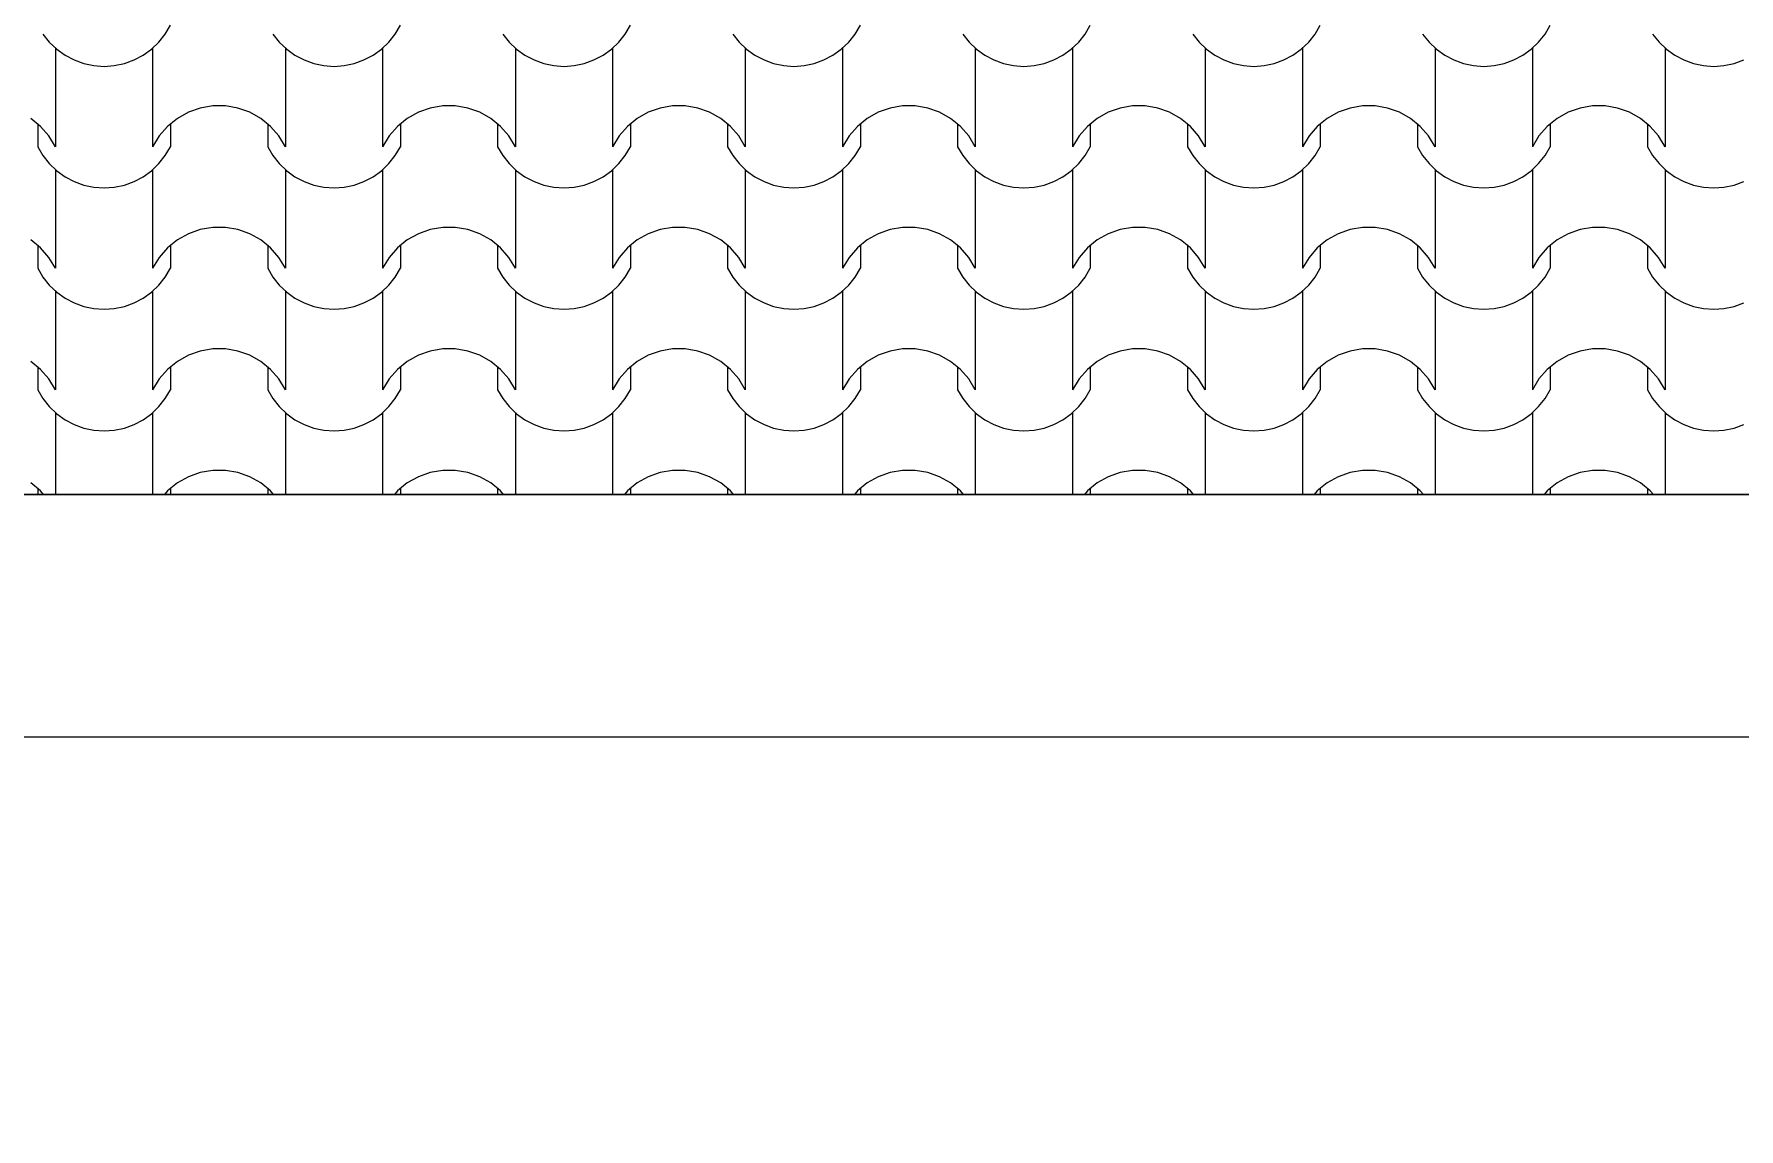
# Model space of a CAD drawing. Header units: millimetres. Extents: x 318905 to 439572, y -5133 to 105868.
# Drawn here: x 393207 to 395316, y 5038 to 6393 of the extents above; entities that cross this region are included whole.
import ezdxf

# ---------------------------------------------------------------- set-up
doc = ezdxf.new("R2010")
doc.units = ezdxf.units.MM
doc.header["$MEASUREMENT"] = 0
for name, color, linetype, lineweight in [('0_Stylo_No__98', 154, 'Continuous', 0), ('2D -  Dessin général_Stylo_No__1', 7, 'Continuous', 5), ('OMBRES_Stylo_No__1', 7, 'Continuous', 5)]:
    doc.layers.add(name, color=color, linetype=linetype, lineweight=lineweight)
doc.layers.add('OMBRES_Stylo_No__82', color=7, linetype='Continuous', lineweight=13, true_color=0xaaaaaa)
doc.styles.add('STYLE_GENERE_3', font='')
doc.styles.get('STYLE_GENERE_3').set_extended_font_data('Arial')
doc.dimstyles.new('STYLE_GENERE__1', dxfattribs={"dimtxt": 200, "dimasz": 142.5, "dimexe": 0.18, "dimexo": 500, "dimgap": 0.09, "dimtad": 0, "dimtih": 1, "dimtoh": 1, "dimlfac": 0.001, "dimzin": 0, "dimdsep": 46, "dimtxsty": 'STYLE_GENERE_3', "dimblk": 'ARROWHEAD_6', "dimblk1": 'ARROWHEAD_6', "dimblk2": 'ARROWHEAD_6', "dimcen": 0.09, "dimclrd": 154, "dimclre": 154, "dimclrt": 154, "dimazin": 0, "dimtfac": 1, "dimtdec": 4, "dimtmove": 0, "dimatfit": 3, "dimfxl": 0, "dimtolj": 1, "dimtzin": 0, "dimarcsym": 0})

# ---------------------------------------------------------------- blocks, each defined once
blk = doc.blocks.new('*X111')
at = {"layer": 'OMBRES_Stylo_No__82', "linetype": 'Continuous'}
for p, q in [((393217.9, 6392.5), (393225.8, 6382.6)), ((393361.4, 6382.6), (393369.3, 6392.5)), ((393369.3, 6392.5), (393375.7, 6403.5)), ((393502.4, 6392.5), (393510.3, 6382.6)), ((393645.9, 6382.6), (393653.8, 6392.5)), ((393653.8, 6392.5), (393660.2, 6403.5)), ((393786.9, 6392.5), (393794.8, 6382.6)), ((393930.4, 6382.6), (393938.2, 6392.5)), ((393938.2, 6392.5), (393944.7, 6403.5)), ((394071.4, 6392.5), (394079.2, 6382.6)), ((394214.8, 6382.6), (394222.7, 6392.5)), ((394222.7, 6392.5), (394229.2, 6403.5)), ((394355.8, 6392.5), (394363.7, 6382.6)), ((394499.3, 6382.6), (394507.2, 6392.5)), ((394507.2, 6392.5), (394513.6, 6403.5)), ((394640.3, 6392.5), (394648.2, 6382.6)), ((394783.8, 6382.6), (394791.7, 6392.5)), ((394791.7, 6392.5), (394798.1, 6403.5)), ((394924.8, 6392.5), (394932.7, 6382.6)), ((395068.3, 6382.6), (395076.2, 6392.5)), ((395076.2, 6392.5), (395082.6, 6403.5)), ((395209.3, 6392.5), (395217.2, 6382.6)), ((393225.8, 6382.6), (393235, 6373.8)), ((393233.5, 6375.1), (393233.5, 6314.1)), ((393235, 6373.8), (393245.3, 6366.4)), ((393341.9, 6366.4), (393352.2, 6373.8)), ((393352.2, 6373.8), (393361.4, 6382.6)), ((393353.7, 6375.1), (393353.7, 6314.1)), ((393510.3, 6382.6), (393519.5, 6373.8)), ((393518, 6375.1), (393518, 6314.1)), ((393519.5, 6373.8), (393529.8, 6366.4)), ((393626.4, 6366.4), (393636.7, 6373.8)), ((393636.7, 6373.8), (393645.9, 6382.6)), ((393638.2, 6375.1), (393638.2, 6314.1)), ((393794.8, 6382.6), (393804, 6373.8)), ((393802.4, 6375.1), (393802.4, 6314.1)), ((393804, 6373.8), (393814.3, 6366.4)), ((393910.9, 6366.4), (393921.2, 6373.8)), ((393921.2, 6373.8), (393930.4, 6382.6)), ((393922.7, 6375.1), (393922.7, 6314.1)), ((394079.2, 6382.6), (394088.4, 6373.8)), ((394086.9, 6375.1), (394086.9, 6314.1)), ((394088.4, 6373.8), (394098.7, 6366.4)), ((394195.3, 6366.4), (394205.6, 6373.8)), ((394205.6, 6373.8), (394214.8, 6382.6)), ((394207.2, 6375.1), (394207.2, 6314.1)), ((394363.7, 6382.6), (394372.9, 6373.8)), ((394371.4, 6375.1), (394371.4, 6314.1)), ((394372.9, 6373.8), (394383.2, 6366.4)), ((394479.8, 6366.4), (394490.1, 6373.8)), ((394490.1, 6373.8), (394499.3, 6382.6)), ((394491.6, 6375.1), (394491.6, 6314.1)), ((394648.2, 6382.6), (394657.4, 6373.8)), ((394655.9, 6375.1), (394655.9, 6314.1)), ((394657.4, 6373.8), (394667.7, 6366.4)), ((394764.3, 6366.4), (394774.6, 6373.8)), ((394774.6, 6373.8), (394783.8, 6382.6)), ((394776.1, 6375.1), (394776.1, 6314.1)), ((394932.7, 6382.6), (394941.9, 6373.8)), ((394940.4, 6375.1), (394940.4, 6314.1)), ((394941.9, 6373.8), (394952.2, 6366.4)), ((395048.8, 6366.4), (395059.1, 6373.8)), ((395059.1, 6373.8), (395068.3, 6382.6)), ((395060.6, 6375.1), (395060.6, 6314.1)), ((395217.2, 6382.6), (395226.4, 6373.8)), ((395224.8, 6375.1), (395224.8, 6314.1)), ((395226.4, 6373.8), (395236.7, 6366.4)), ((393245.3, 6366.4), (393256.5, 6360.5)), ((393256.5, 6360.5), (393268.5, 6356.1)), ((393268.5, 6356.1), (393280.9, 6353.5)), ((393280.9, 6353.5), (393293.6, 6352.6)), ((393293.6, 6352.6), (393306.3, 6353.5)), ((393306.3, 6353.5), (393318.7, 6356.1)), ((393318.7, 6356.1), (393330.7, 6360.5)), ((393330.7, 6360.5), (393341.9, 6366.4)), ((393529.8, 6366.4), (393541, 6360.5)), ((393541, 6360.5), (393553, 6356.1)), ((393553, 6356.1), (393565.4, 6353.5)), ((393565.4, 6353.5), (393578.1, 6352.6)), ((393578.1, 6352.6), (393590.8, 6353.5)), ((393590.8, 6353.5), (393603.2, 6356.1)), ((393603.2, 6356.1), (393615.1, 6360.5)), ((393615.1, 6360.5), (393626.4, 6366.4)), ((393814.3, 6366.4), (393825.5, 6360.5)), ((393825.5, 6360.5), (393837.5, 6356.1)), ((393837.5, 6356.1), (393849.9, 6353.5)), ((393849.9, 6353.5), (393862.6, 6352.6)), ((393862.6, 6352.6), (393875.2, 6353.5)), ((393875.2, 6353.5), (393887.7, 6356.1)), ((393887.7, 6356.1), (393899.6, 6360.5)), ((393899.6, 6360.5), (393910.9, 6366.4)), ((394098.7, 6366.4), (394110, 6360.5)), ((394110, 6360.5), (394121.9, 6356.1)), ((394121.9, 6356.1), (394134.4, 6353.5)), ((394134.4, 6353.5), (394147, 6352.6)), ((394147, 6352.6), (394159.7, 6353.5)), ((394159.7, 6353.5), (394172.1, 6356.1)), ((394172.1, 6356.1), (394184.1, 6360.5)), ((394184.1, 6360.5), (394195.3, 6366.4)), ((394383.2, 6366.4), (394394.5, 6360.5)), ((394394.5, 6360.5), (394406.4, 6356.1)), ((394406.4, 6356.1), (394418.8, 6353.5)), ((394418.8, 6353.5), (394431.5, 6352.6)), ((394431.5, 6352.6), (394444.2, 6353.5)), ((394444.2, 6353.5), (394456.6, 6356.1)), ((394456.6, 6356.1), (394468.6, 6360.5)), ((394468.6, 6360.5), (394479.8, 6366.4)), ((394667.7, 6366.4), (394678.9, 6360.5)), ((394678.9, 6360.5), (394690.9, 6356.1)), ((394690.9, 6356.1), (394703.3, 6353.5)), ((394703.3, 6353.5), (394716, 6352.6)), ((394716, 6352.6), (394728.7, 6353.5)), ((394728.7, 6353.5), (394741.1, 6356.1)), ((394741.1, 6356.1), (394753.1, 6360.5)), ((394753.1, 6360.5), (394764.3, 6366.4)), ((394952.2, 6366.4), (394963.4, 6360.5)), ((394963.4, 6360.5), (394975.4, 6356.1)), ((394975.4, 6356.1), (394987.8, 6353.5)), ((394987.8, 6353.5), (395000.5, 6352.6)), ((395000.5, 6352.6), (395013.2, 6353.5)), ((395013.2, 6353.5), (395025.6, 6356.1)), ((395025.6, 6356.1), (395037.5, 6360.5)), ((395037.5, 6360.5), (395048.8, 6366.4)), ((395236.7, 6366.4), (395247.9, 6360.5)), ((395247.9, 6360.5), (395259.9, 6356.1)), ((395259.9, 6356.1), (395272.3, 6353.5)), ((395272.3, 6353.5), (395285, 6352.6)), ((395285, 6352.6), (395297.6, 6353.5)), ((395297.6, 6353.5), (395310.1, 6356.1)), ((395310.1, 6356.1), (395322, 6360.5)), ((393233.5, 6314.1), (393233.5, 6253.1)), ((393353.7, 6314.1), (393353.7, 6253.1)), ((393518, 6314.1), (393518, 6253.1)), ((393638.2, 6314.1), (393638.2, 6253.1)), ((393802.4, 6314.1), (393802.4, 6253.1)), ((393922.7, 6314.1), (393922.7, 6253.1)), ((394086.9, 6314.1), (394086.9, 6253.1)), ((394207.2, 6314.1), (394207.2, 6253.1)), ((394371.4, 6314.1), (394371.4, 6253.1)), ((394491.6, 6314.1), (394491.6, 6253.1)), ((394655.9, 6314.1), (394655.9, 6253.1)), ((394776.1, 6314.1), (394776.1, 6253.1)), ((394940.4, 6314.1), (394940.4, 6253.1)), ((395060.6, 6314.1), (395060.6, 6253.1)), ((395224.8, 6314.1), (395224.8, 6253.1)), ((393215.1, 6278.3), (393202.9, 6288.1)), ((393384.3, 6288.1), (393372.1, 6278.3)), ((393397.9, 6295.8), (393384.3, 6288.1)), ((393412.6, 6301), (393397.9, 6295.8)), ((393428, 6303.7), (393412.6, 6301)), ((393435.8, 6303.7), (393428, 6303.7)), ((393443.7, 6303.7), (393435.8, 6303.7)), ((393459.1, 6301), (393443.7, 6303.7)), ((393473.8, 6295.8), (393459.1, 6301)), ((393487.4, 6288.1), (393473.8, 6295.8)), ((393499.5, 6278.3), (393487.4, 6288.1)), ((393668.7, 6288.1), (393656.6, 6278.3)), ((393682.4, 6295.8), (393668.7, 6288.1)), ((393697.1, 6301), (393682.4, 6295.8)), ((393712.5, 6303.7), (393697.1, 6301)), ((393720.3, 6303.7), (393712.5, 6303.7)), ((393728.1, 6303.7), (393720.3, 6303.7)), ((393743.5, 6301), (393728.1, 6303.7)), ((393758.3, 6295.8), (393743.5, 6301)), ((393771.9, 6288.1), (393758.3, 6295.8)), ((393784, 6278.3), (393771.9, 6288.1)), ((393953.2, 6288.1), (393941.1, 6278.3)), ((393966.9, 6295.8), (393953.2, 6288.1)), ((393981.6, 6301), (393966.9, 6295.8)), ((393997, 6303.7), (393981.6, 6301)), ((394004.8, 6303.7), (393997, 6303.7)), ((394012.6, 6303.7), (394004.8, 6303.7)), ((394028, 6301), (394012.6, 6303.7)), ((394042.7, 6295.8), (394028, 6301)), ((394056.4, 6288.1), (394042.7, 6295.8)), ((394068.5, 6278.3), (394056.4, 6288.1)), ((394237.7, 6288.1), (394225.6, 6278.3)), ((394251.3, 6295.8), (394237.7, 6288.1)), ((394266.1, 6301), (394251.3, 6295.8)), ((394281.5, 6303.7), (394266.1, 6301)), ((394289.3, 6303.7), (394281.5, 6303.7)), ((394297.1, 6303.7), (394289.3, 6303.7)), ((394312.5, 6301), (394297.1, 6303.7)), ((394327.2, 6295.8), (394312.5, 6301)), ((394340.9, 6288.1), (394327.2, 6295.8)), ((394353, 6278.3), (394340.9, 6288.1)), ((394522.2, 6288.1), (394510.1, 6278.3)), ((394535.8, 6295.8), (394522.2, 6288.1)), ((394550.5, 6301), (394535.8, 6295.8)), ((394565.9, 6303.7), (394550.5, 6301)), ((394573.8, 6303.7), (394565.9, 6303.7)), ((394581.6, 6303.7), (394573.8, 6303.7)), ((394597, 6301), (394581.6, 6303.7)), ((394611.7, 6295.8), (394597, 6301)), ((394625.3, 6288.1), (394611.7, 6295.8)), ((394637.5, 6278.3), (394625.3, 6288.1)), ((394806.7, 6288.1), (394794.5, 6278.3)), ((394820.3, 6295.8), (394806.7, 6288.1)), ((394835, 6301), (394820.3, 6295.8)), ((394850.4, 6303.7), (394835, 6301)), ((394858.2, 6303.7), (394850.4, 6303.7)), ((394866.1, 6303.7), (394858.2, 6303.7)), ((394881.5, 6301), (394866.1, 6303.7)), ((394896.2, 6295.8), (394881.5, 6301)), ((394909.8, 6288.1), (394896.2, 6295.8)), ((394921.9, 6278.3), (394909.8, 6288.1)), ((395091.1, 6288.1), (395079, 6278.3)), ((395104.8, 6295.8), (395091.1, 6288.1)), ((395119.5, 6301), (395104.8, 6295.8)), ((395134.9, 6303.7), (395119.5, 6301)), ((395142.7, 6303.7), (395134.9, 6303.7)), ((395150.5, 6303.7), (395142.7, 6303.7)), ((395165.9, 6301), (395150.5, 6303.7)), ((395180.7, 6295.8), (395165.9, 6301)), ((395194.3, 6288.1), (395180.7, 6295.8)), ((395206.4, 6278.3), (395194.3, 6288.1)), ((393211.5, 6281.2), (393211.5, 6253.1)), ((393225.3, 6266.5), (393215.1, 6278.3)), ((393233.5, 6253.1), (393225.3, 6266.5)), ((393361.9, 6266.5), (393353.7, 6253.1)), ((393372.1, 6278.3), (393361.9, 6266.5)), ((393375.7, 6281.2), (393375.7, 6253.1)), ((393496, 6281.2), (393496, 6253.1)), ((393509.8, 6266.5), (393499.5, 6278.3)), ((393518, 6253.1), (393509.8, 6266.5)), ((393646.3, 6266.5), (393638.2, 6253.1)), ((393656.6, 6278.3), (393646.3, 6266.5)), ((393660.2, 6281.2), (393660.2, 6253.1)), ((393780.4, 6281.2), (393780.4, 6253.1)), ((393794.3, 6266.5), (393784, 6278.3)), ((393802.4, 6253.1), (393794.3, 6266.5)), ((393930.8, 6266.5), (393922.7, 6253.1)), ((393941.1, 6278.3), (393930.8, 6266.5)), ((393944.7, 6281.2), (393944.7, 6253.1)), ((394064.9, 6281.2), (394064.9, 6253.1)), ((394078.8, 6266.5), (394068.5, 6278.3)), ((394086.9, 6253.1), (394078.8, 6266.5)), ((394215.3, 6266.5), (394207.2, 6253.1)), ((394225.6, 6278.3), (394215.3, 6266.5)), ((394229.2, 6281.2), (394229.2, 6253.1)), ((394349.4, 6281.2), (394349.4, 6253.1)), ((394363.3, 6266.5), (394353, 6278.3)), ((394371.4, 6253.1), (394363.3, 6266.5)), ((394499.8, 6266.5), (394491.6, 6253.1)), ((394510.1, 6278.3), (394499.8, 6266.5)), ((394513.6, 6281.2), (394513.6, 6253.1)), ((394633.9, 6281.2), (394633.9, 6253.1)), ((394647.7, 6266.5), (394637.5, 6278.3)), ((394655.9, 6253.1), (394647.7, 6266.5)), ((394784.3, 6266.5), (394776.1, 6253.1)), ((394794.5, 6278.3), (394784.3, 6266.5)), ((394798.1, 6281.2), (394798.1, 6253.1)), ((394918.4, 6281.2), (394918.4, 6253.1)), ((394932.2, 6266.5), (394921.9, 6278.3)), ((394940.4, 6253.1), (394932.2, 6266.5)), ((395068.7, 6266.5), (395060.6, 6253.1)), ((395079, 6278.3), (395068.7, 6266.5)), ((395082.6, 6281.2), (395082.6, 6253.1)), ((395202.8, 6281.2), (395202.8, 6253.1)), ((395216.7, 6266.5), (395206.4, 6278.3)), ((395224.8, 6253.1), (395216.7, 6266.5)), ((393211.5, 6253.1), (393217.9, 6242.2)), ((393369.3, 6242.2), (393375.7, 6253.1)), ((393496, 6253.1), (393502.4, 6242.2)), ((393653.8, 6242.2), (393660.2, 6253.1)), ((393780.4, 6253.1), (393786.9, 6242.2)), ((393938.2, 6242.2), (393944.7, 6253.1)), ((394064.9, 6253.1), (394071.4, 6242.2)), ((394222.7, 6242.2), (394229.2, 6253.1)), ((394349.4, 6253.1), (394355.8, 6242.2)), ((394507.2, 6242.2), (394513.6, 6253.1)), ((394633.9, 6253.1), (394640.3, 6242.2)), ((394791.7, 6242.2), (394798.1, 6253.1)), ((394918.4, 6253.1), (394924.8, 6242.2)), ((395076.2, 6242.2), (395082.6, 6253.1)), ((395202.8, 6253.1), (395209.3, 6242.2)), ((393217.9, 6242.2), (393225.8, 6232.2)), ((393225.8, 6232.2), (393235, 6223.5)), ((393233.5, 6224.7), (393233.5, 6163.8)), ((393235, 6223.5), (393245.3, 6216)), ((393341.9, 6216), (393352.2, 6223.5)), ((393352.2, 6223.5), (393361.4, 6232.2)), ((393353.7, 6224.7), (393353.7, 6163.8)), ((393361.4, 6232.2), (393369.3, 6242.2)), ((393502.4, 6242.2), (393510.3, 6232.2)), ((393510.3, 6232.2), (393519.5, 6223.5)), ((393518, 6224.7), (393518, 6163.8)), ((393519.5, 6223.5), (393529.8, 6216)), ((393626.4, 6216), (393636.7, 6223.5)), ((393636.7, 6223.5), (393645.9, 6232.2)), ((393638.2, 6224.7), (393638.2, 6163.8)), ((393645.9, 6232.2), (393653.8, 6242.2)), ((393786.9, 6242.2), (393794.8, 6232.2)), ((393794.8, 6232.2), (393804, 6223.5)), ((393802.4, 6224.7), (393802.4, 6163.8)), ((393804, 6223.5), (393814.3, 6216)), ((393910.9, 6216), (393921.2, 6223.5)), ((393921.2, 6223.5), (393930.4, 6232.2)), ((393922.7, 6224.7), (393922.7, 6163.8)), ((393930.4, 6232.2), (393938.2, 6242.2)), ((394071.4, 6242.2), (394079.2, 6232.2)), ((394079.2, 6232.2), (394088.4, 6223.5)), ((394086.9, 6224.7), (394086.9, 6163.8)), ((394088.4, 6223.5), (394098.7, 6216)), ((394195.3, 6216), (394205.6, 6223.5)), ((394205.6, 6223.5), (394214.8, 6232.2)), ((394207.2, 6224.7), (394207.2, 6163.8)), ((394214.8, 6232.2), (394222.7, 6242.2)), ((394355.8, 6242.2), (394363.7, 6232.2)), ((394363.7, 6232.2), (394372.9, 6223.5)), ((394371.4, 6224.7), (394371.4, 6163.8)), ((394372.9, 6223.5), (394383.2, 6216)), ((394479.8, 6216), (394490.1, 6223.5)), ((394490.1, 6223.5), (394499.3, 6232.2)), ((394491.6, 6224.7), (394491.6, 6163.8)), ((394499.3, 6232.2), (394507.2, 6242.2)), ((394640.3, 6242.2), (394648.2, 6232.2)), ((394648.2, 6232.2), (394657.4, 6223.5)), ((394655.9, 6224.7), (394655.9, 6163.8)), ((394657.4, 6223.5), (394667.7, 6216)), ((394764.3, 6216), (394774.6, 6223.5)), ((394774.6, 6223.5), (394783.8, 6232.2)), ((394776.1, 6224.7), (394776.1, 6163.8)), ((394783.8, 6232.2), (394791.7, 6242.2)), ((394924.8, 6242.2), (394932.7, 6232.2)), ((394932.7, 6232.2), (394941.9, 6223.5)), ((394940.4, 6224.7), (394940.4, 6163.8)), ((394941.9, 6223.5), (394952.2, 6216)), ((395048.8, 6216), (395059.1, 6223.5)), ((395059.1, 6223.5), (395068.3, 6232.2)), ((395060.6, 6224.7), (395060.6, 6163.8)), ((395068.3, 6232.2), (395076.2, 6242.2)), ((395209.3, 6242.2), (395217.2, 6232.2)), ((395217.2, 6232.2), (395226.4, 6223.5)), ((395224.8, 6224.7), (395224.8, 6163.8)), ((395226.4, 6223.5), (395236.7, 6216)), ((393245.3, 6216), (393256.5, 6210.1)), ((393256.5, 6210.1), (393268.5, 6205.8)), ((393268.5, 6205.8), (393280.9, 6203.2)), ((393280.9, 6203.2), (393293.6, 6202.3)), ((393293.6, 6202.3), (393306.3, 6203.2)), ((393306.3, 6203.2), (393318.7, 6205.8)), ((393318.7, 6205.8), (393330.7, 6210.1)), ((393330.7, 6210.1), (393341.9, 6216)), ((393529.8, 6216), (393541, 6210.1)), ((393541, 6210.1), (393553, 6205.8)), ((393553, 6205.8), (393565.4, 6203.2)), ((393565.4, 6203.2), (393578.1, 6202.3)), ((393578.1, 6202.3), (393590.8, 6203.2)), ((393590.8, 6203.2), (393603.2, 6205.8)), ((393603.2, 6205.8), (393615.1, 6210.1)), ((393615.1, 6210.1), (393626.4, 6216)), ((393814.3, 6216), (393825.5, 6210.1)), ((393825.5, 6210.1), (393837.5, 6205.8)), ((393837.5, 6205.8), (393849.9, 6203.2)), ((393849.9, 6203.2), (393862.6, 6202.3)), ((393862.6, 6202.3), (393875.2, 6203.2)), ((393875.2, 6203.2), (393887.7, 6205.8)), ((393887.7, 6205.8), (393899.6, 6210.1)), ((393899.6, 6210.1), (393910.9, 6216)), ((394098.7, 6216), (394110, 6210.1)), ((394110, 6210.1), (394121.9, 6205.8)), ((394121.9, 6205.8), (394134.4, 6203.2)), ((394134.4, 6203.2), (394147, 6202.3)), ((394147, 6202.3), (394159.7, 6203.2)), ((394159.7, 6203.2), (394172.1, 6205.8)), ((394172.1, 6205.8), (394184.1, 6210.1)), ((394184.1, 6210.1), (394195.3, 6216)), ((394383.2, 6216), (394394.5, 6210.1)), ((394394.5, 6210.1), (394406.4, 6205.8)), ((394406.4, 6205.8), (394418.8, 6203.2)), ((394418.8, 6203.2), (394431.5, 6202.3)), ((394431.5, 6202.3), (394444.2, 6203.2)), ((394444.2, 6203.2), (394456.6, 6205.8)), ((394456.6, 6205.8), (394468.6, 6210.1)), ((394468.6, 6210.1), (394479.8, 6216)), ((394667.7, 6216), (394678.9, 6210.1)), ((394678.9, 6210.1), (394690.9, 6205.8)), ((394690.9, 6205.8), (394703.3, 6203.2)), ((394703.3, 6203.2), (394716, 6202.3)), ((394716, 6202.3), (394728.7, 6203.2)), ((394728.7, 6203.2), (394741.1, 6205.8)), ((394741.1, 6205.8), (394753.1, 6210.1)), ((394753.1, 6210.1), (394764.3, 6216)), ((394952.2, 6216), (394963.4, 6210.1)), ((394963.4, 6210.1), (394975.4, 6205.8)), ((394975.4, 6205.8), (394987.8, 6203.2)), ((394987.8, 6203.2), (395000.5, 6202.3)), ((395000.5, 6202.3), (395013.2, 6203.2)), ((395013.2, 6203.2), (395025.6, 6205.8)), ((395025.6, 6205.8), (395037.5, 6210.1)), ((395037.5, 6210.1), (395048.8, 6216)), ((395236.7, 6216), (395247.9, 6210.1)), ((395247.9, 6210.1), (395259.9, 6205.8)), ((395259.9, 6205.8), (395272.3, 6203.2)), ((395272.3, 6203.2), (395285, 6202.3)), ((395285, 6202.3), (395297.6, 6203.2)), ((395297.6, 6203.2), (395310.1, 6205.8)), ((395310.1, 6205.8), (395322, 6210.1)), ((393233.5, 6163.8), (393233.5, 6102.8)), ((393353.7, 6163.8), (393353.7, 6102.8)), ((393518, 6163.8), (393518, 6102.8)), ((393638.2, 6163.8), (393638.2, 6102.8)), ((393802.4, 6163.8), (393802.4, 6102.8)), ((393922.7, 6163.8), (393922.7, 6102.8)), ((394086.9, 6163.8), (394086.9, 6102.8)), ((394207.2, 6163.8), (394207.2, 6102.8)), ((394371.4, 6163.8), (394371.4, 6102.8)), ((394491.6, 6163.8), (394491.6, 6102.8)), ((394655.9, 6163.8), (394655.9, 6102.8)), ((394776.1, 6163.8), (394776.1, 6102.8)), ((394940.4, 6163.8), (394940.4, 6102.8)), ((395060.6, 6163.8), (395060.6, 6102.8)), ((395224.8, 6163.8), (395224.8, 6102.8)), ((393215.1, 6127.9), (393202.9, 6137.8)), ((393384.3, 6137.8), (393372.1, 6127.9)), ((393397.9, 6145.4), (393384.3, 6137.8)), ((393412.6, 6150.7), (393397.9, 6145.4)), ((393428, 6153.3), (393412.6, 6150.7)), ((393435.8, 6153.3), (393428, 6153.3)), ((393443.7, 6153.3), (393435.8, 6153.3)), ((393459.1, 6150.7), (393443.7, 6153.3)), ((393473.8, 6145.4), (393459.1, 6150.7)), ((393487.4, 6137.8), (393473.8, 6145.4)), ((393499.5, 6127.9), (393487.4, 6137.8)), ((393668.7, 6137.8), (393656.6, 6127.9)), ((393682.4, 6145.4), (393668.7, 6137.8)), ((393697.1, 6150.7), (393682.4, 6145.4)), ((393712.5, 6153.3), (393697.1, 6150.7)), ((393720.3, 6153.3), (393712.5, 6153.3)), ((393728.1, 6153.3), (393720.3, 6153.3)), ((393743.5, 6150.7), (393728.1, 6153.3)), ((393758.3, 6145.4), (393743.5, 6150.7)), ((393771.9, 6137.8), (393758.3, 6145.4)), ((393784, 6127.9), (393771.9, 6137.8)), ((393953.2, 6137.8), (393941.1, 6127.9)), ((393966.9, 6145.4), (393953.2, 6137.8)), ((393981.6, 6150.7), (393966.9, 6145.4)), ((393997, 6153.3), (393981.6, 6150.7)), ((394004.8, 6153.3), (393997, 6153.3)), ((394012.6, 6153.3), (394004.8, 6153.3)), ((394028, 6150.7), (394012.6, 6153.3)), ((394042.7, 6145.4), (394028, 6150.7)), ((394056.4, 6137.8), (394042.7, 6145.4)), ((394068.5, 6127.9), (394056.4, 6137.8)), ((394237.7, 6137.8), (394225.6, 6127.9)), ((394251.3, 6145.4), (394237.7, 6137.8)), ((394266.1, 6150.7), (394251.3, 6145.4)), ((394281.5, 6153.3), (394266.1, 6150.7)), ((394289.3, 6153.3), (394281.5, 6153.3)), ((394297.1, 6153.3), (394289.3, 6153.3)), ((394312.5, 6150.7), (394297.1, 6153.3)), ((394327.2, 6145.4), (394312.5, 6150.7)), ((394340.9, 6137.8), (394327.2, 6145.4)), ((394353, 6127.9), (394340.9, 6137.8)), ((394522.2, 6137.8), (394510.1, 6127.9)), ((394535.8, 6145.4), (394522.2, 6137.8)), ((394550.5, 6150.7), (394535.8, 6145.4)), ((394565.9, 6153.3), (394550.5, 6150.7)), ((394573.8, 6153.3), (394565.9, 6153.3)), ((394581.6, 6153.3), (394573.8, 6153.3)), ((394597, 6150.7), (394581.6, 6153.3)), ((394611.7, 6145.4), (394597, 6150.7)), ((394625.3, 6137.8), (394611.7, 6145.4)), ((394637.5, 6127.9), (394625.3, 6137.8)), ((394806.7, 6137.8), (394794.5, 6127.9)), ((394820.3, 6145.4), (394806.7, 6137.8)), ((394835, 6150.7), (394820.3, 6145.4)), ((394850.4, 6153.3), (394835, 6150.7)), ((394858.2, 6153.3), (394850.4, 6153.3)), ((394866.1, 6153.3), (394858.2, 6153.3)), ((394881.5, 6150.7), (394866.1, 6153.3)), ((394896.2, 6145.4), (394881.5, 6150.7)), ((394909.8, 6137.8), (394896.2, 6145.4)), ((394921.9, 6127.9), (394909.8, 6137.8)), ((395091.1, 6137.8), (395079, 6127.9)), ((395104.8, 6145.4), (395091.1, 6137.8)), ((395119.5, 6150.7), (395104.8, 6145.4)), ((395134.9, 6153.3), (395119.5, 6150.7)), ((395142.7, 6153.3), (395134.9, 6153.3)), ((395150.5, 6153.3), (395142.7, 6153.3)), ((395165.9, 6150.7), (395150.5, 6153.3)), ((395180.7, 6145.4), (395165.9, 6150.7)), ((395194.3, 6137.8), (395180.7, 6145.4)), ((395206.4, 6127.9), (395194.3, 6137.8)), ((393211.5, 6130.8), (393211.5, 6102.8)), ((393225.3, 6116.2), (393215.1, 6127.9)), ((393233.5, 6102.8), (393225.3, 6116.2)), ((393361.9, 6116.2), (393353.7, 6102.8)), ((393372.1, 6127.9), (393361.9, 6116.2)), ((393375.7, 6130.8), (393375.7, 6102.8)), ((393496, 6130.8), (393496, 6102.8)), ((393509.8, 6116.2), (393499.5, 6127.9)), ((393518, 6102.8), (393509.8, 6116.2)), ((393646.3, 6116.2), (393638.2, 6102.8)), ((393656.6, 6127.9), (393646.3, 6116.2)), ((393660.2, 6130.8), (393660.2, 6102.8)), ((393780.4, 6130.8), (393780.4, 6102.8)), ((393794.3, 6116.2), (393784, 6127.9)), ((393802.4, 6102.8), (393794.3, 6116.2)), ((393930.8, 6116.2), (393922.7, 6102.8)), ((393941.1, 6127.9), (393930.8, 6116.2)), ((393944.7, 6130.8), (393944.7, 6102.8)), ((394064.9, 6130.8), (394064.9, 6102.8)), ((394078.8, 6116.2), (394068.5, 6127.9)), ((394086.9, 6102.8), (394078.8, 6116.2)), ((394215.3, 6116.2), (394207.2, 6102.8)), ((394225.6, 6127.9), (394215.3, 6116.2)), ((394229.2, 6130.8), (394229.2, 6102.8)), ((394349.4, 6130.8), (394349.4, 6102.8)), ((394363.3, 6116.2), (394353, 6127.9)), ((394371.4, 6102.8), (394363.3, 6116.2)), ((394499.8, 6116.2), (394491.6, 6102.8)), ((394510.1, 6127.9), (394499.8, 6116.2)), ((394513.6, 6130.8), (394513.6, 6102.8)), ((394633.9, 6130.8), (394633.9, 6102.8)), ((394647.7, 6116.2), (394637.5, 6127.9)), ((394655.9, 6102.8), (394647.7, 6116.2)), ((394784.3, 6116.2), (394776.1, 6102.8)), ((394794.5, 6127.9), (394784.3, 6116.2)), ((394798.1, 6130.8), (394798.1, 6102.8)), ((394918.4, 6130.8), (394918.4, 6102.8)), ((394932.2, 6116.2), (394921.9, 6127.9)), ((394940.4, 6102.8), (394932.2, 6116.2)), ((395068.7, 6116.2), (395060.6, 6102.8)), ((395079, 6127.9), (395068.7, 6116.2)), ((395082.6, 6130.8), (395082.6, 6102.8)), ((395202.8, 6130.8), (395202.8, 6102.8)), ((395216.7, 6116.2), (395206.4, 6127.9)), ((395224.8, 6102.8), (395216.7, 6116.2)), ((393211.5, 6102.8), (393217.9, 6091.9)), ((393369.3, 6091.9), (393375.7, 6102.8)), ((393496, 6102.8), (393502.4, 6091.9)), ((393653.8, 6091.9), (393660.2, 6102.8)), ((393780.4, 6102.8), (393786.9, 6091.9)), ((393938.2, 6091.9), (393944.7, 6102.8)), ((394064.9, 6102.8), (394071.4, 6091.9)), ((394222.7, 6091.9), (394229.2, 6102.8)), ((394349.4, 6102.8), (394355.8, 6091.9)), ((394507.2, 6091.9), (394513.6, 6102.8)), ((394633.9, 6102.8), (394640.3, 6091.9)), ((394791.7, 6091.9), (394798.1, 6102.8)), ((394918.4, 6102.8), (394924.8, 6091.9)), ((395076.2, 6091.9), (395082.6, 6102.8)), ((395202.8, 6102.8), (395209.3, 6091.9)), ((393217.9, 6091.9), (393225.8, 6081.9)), ((393225.8, 6081.9), (393235, 6073.1)), ((393233.5, 6074.4), (393233.5, 6013.4)), ((393352.2, 6073.1), (393361.4, 6081.9)), ((393353.7, 6074.4), (393353.7, 6013.4)), ((393361.4, 6081.9), (393369.3, 6091.9)), ((393502.4, 6091.9), (393510.3, 6081.9)), ((393510.3, 6081.9), (393519.5, 6073.1)), ((393518, 6074.4), (393518, 6013.4)), ((393636.7, 6073.1), (393645.9, 6081.9)), ((393638.2, 6074.4), (393638.2, 6013.4)), ((393645.9, 6081.9), (393653.8, 6091.9)), ((393786.9, 6091.9), (393794.8, 6081.9)), ((393794.8, 6081.9), (393804, 6073.1)), ((393802.4, 6074.4), (393802.4, 6013.4)), ((393921.2, 6073.1), (393930.4, 6081.9)), ((393922.7, 6074.4), (393922.7, 6013.4)), ((393930.4, 6081.9), (393938.2, 6091.9)), ((394071.4, 6091.9), (394079.2, 6081.9)), ((394079.2, 6081.9), (394088.4, 6073.1)), ((394086.9, 6074.4), (394086.9, 6013.4)), ((394205.6, 6073.1), (394214.8, 6081.9)), ((394207.2, 6074.4), (394207.2, 6013.4)), ((394214.8, 6081.9), (394222.7, 6091.9)), ((394355.8, 6091.9), (394363.7, 6081.9)), ((394363.7, 6081.9), (394372.9, 6073.1)), ((394371.4, 6074.4), (394371.4, 6013.4)), ((394490.1, 6073.1), (394499.3, 6081.9)), ((394491.6, 6074.4), (394491.6, 6013.4)), ((394499.3, 6081.9), (394507.2, 6091.9)), ((394640.3, 6091.9), (394648.2, 6081.9)), ((394648.2, 6081.9), (394657.4, 6073.1)), ((394655.9, 6074.4), (394655.9, 6013.4)), ((394774.6, 6073.1), (394783.8, 6081.9)), ((394776.1, 6074.4), (394776.1, 6013.4)), ((394783.8, 6081.9), (394791.7, 6091.9)), ((394924.8, 6091.9), (394932.7, 6081.9)), ((394932.7, 6081.9), (394941.9, 6073.1)), ((394940.4, 6074.4), (394940.4, 6013.4)), ((395059.1, 6073.1), (395068.3, 6081.9)), ((395060.6, 6074.4), (395060.6, 6013.4)), ((395068.3, 6081.9), (395076.2, 6091.9)), ((395209.3, 6091.9), (395217.2, 6081.9)), ((395217.2, 6081.9), (395226.4, 6073.1)), ((395224.8, 6074.4), (395224.8, 6013.4)), ((393235, 6073.1), (393245.3, 6065.7)), ((393245.3, 6065.7), (393256.5, 6059.8)), ((393256.5, 6059.8), (393268.5, 6055.5)), ((393268.5, 6055.5), (393280.9, 6052.9)), ((393280.9, 6052.9), (393293.6, 6052)), ((393293.6, 6052), (393306.3, 6052.9)), ((393306.3, 6052.9), (393318.7, 6055.5)), ((393318.7, 6055.5), (393330.7, 6059.8)), ((393330.7, 6059.8), (393341.9, 6065.7)), ((393341.9, 6065.7), (393352.2, 6073.1)), ((393519.5, 6073.1), (393529.8, 6065.7)), ((393529.8, 6065.7), (393541, 6059.8)), ((393541, 6059.8), (393553, 6055.5)), ((393553, 6055.5), (393565.4, 6052.9)), ((393565.4, 6052.9), (393578.1, 6052)), ((393578.1, 6052), (393590.8, 6052.9)), ((393590.8, 6052.9), (393603.2, 6055.5)), ((393603.2, 6055.5), (393615.1, 6059.8)), ((393615.1, 6059.8), (393626.4, 6065.7)), ((393626.4, 6065.7), (393636.7, 6073.1)), ((393804, 6073.1), (393814.3, 6065.7)), ((393814.3, 6065.7), (393825.5, 6059.8)), ((393825.5, 6059.8), (393837.5, 6055.5)), ((393837.5, 6055.5), (393849.9, 6052.9)), ((393849.9, 6052.9), (393862.6, 6052)), ((393862.6, 6052), (393875.2, 6052.9)), ((393875.2, 6052.9), (393887.7, 6055.5)), ((393887.7, 6055.5), (393899.6, 6059.8)), ((393899.6, 6059.8), (393910.9, 6065.7)), ((393910.9, 6065.7), (393921.2, 6073.1)), ((394088.4, 6073.1), (394098.7, 6065.7)), ((394098.7, 6065.7), (394110, 6059.8)), ((394110, 6059.8), (394121.9, 6055.5)), ((394121.9, 6055.5), (394134.4, 6052.9)), ((394134.4, 6052.9), (394147, 6052)), ((394147, 6052), (394159.7, 6052.9)), ((394159.7, 6052.9), (394172.1, 6055.5)), ((394172.1, 6055.5), (394184.1, 6059.8)), ((394184.1, 6059.8), (394195.3, 6065.7)), ((394195.3, 6065.7), (394205.6, 6073.1)), ((394372.9, 6073.1), (394383.2, 6065.7)), ((394383.2, 6065.7), (394394.5, 6059.8)), ((394394.5, 6059.8), (394406.4, 6055.5)), ((394406.4, 6055.5), (394418.8, 6052.9)), ((394418.8, 6052.9), (394431.5, 6052)), ((394431.5, 6052), (394444.2, 6052.9)), ((394444.2, 6052.9), (394456.6, 6055.5)), ((394456.6, 6055.5), (394468.6, 6059.8)), ((394468.6, 6059.8), (394479.8, 6065.7)), ((394479.8, 6065.7), (394490.1, 6073.1)), ((394657.4, 6073.1), (394667.7, 6065.7)), ((394667.7, 6065.7), (394678.9, 6059.8)), ((394678.9, 6059.8), (394690.9, 6055.5)), ((394690.9, 6055.5), (394703.3, 6052.9)), ((394703.3, 6052.9), (394716, 6052)), ((394716, 6052), (394728.7, 6052.9)), ((394728.7, 6052.9), (394741.1, 6055.5)), ((394741.1, 6055.5), (394753.1, 6059.8)), ((394753.1, 6059.8), (394764.3, 6065.7)), ((394764.3, 6065.7), (394774.6, 6073.1)), ((394941.9, 6073.1), (394952.2, 6065.7)), ((394952.2, 6065.7), (394963.4, 6059.8)), ((394963.4, 6059.8), (394975.4, 6055.5)), ((394975.4, 6055.5), (394987.8, 6052.9)), ((394987.8, 6052.9), (395000.5, 6052)), ((395000.5, 6052), (395013.2, 6052.9)), ((395013.2, 6052.9), (395025.6, 6055.5)), ((395025.6, 6055.5), (395037.5, 6059.8)), ((395037.5, 6059.8), (395048.8, 6065.7)), ((395048.8, 6065.7), (395059.1, 6073.1)), ((395226.4, 6073.1), (395236.7, 6065.7)), ((395236.7, 6065.7), (395247.9, 6059.8)), ((395247.9, 6059.8), (395259.9, 6055.5)), ((395259.9, 6055.5), (395272.3, 6052.9)), ((395272.3, 6052.9), (395285, 6052)), ((395285, 6052), (395297.6, 6052.9)), ((395297.6, 6052.9), (395310.1, 6055.5)), ((395310.1, 6055.5), (395322, 6059.8)), ((393233.5, 6013.4), (393233.5, 5952.5)), ((393353.7, 6013.4), (393353.7, 5952.5)), ((393518, 6013.4), (393518, 5952.5)), ((393638.2, 6013.4), (393638.2, 5952.5)), ((393802.4, 6013.4), (393802.4, 5952.5)), ((393922.7, 6013.4), (393922.7, 5952.5)), ((394086.9, 6013.4), (394086.9, 5952.5)), ((394207.2, 6013.4), (394207.2, 5952.5)), ((394371.4, 6013.4), (394371.4, 5952.5)), ((394491.6, 6013.4), (394491.6, 5952.5)), ((394655.9, 6013.4), (394655.9, 5952.5)), ((394776.1, 6013.4), (394776.1, 5952.5)), ((394940.4, 6013.4), (394940.4, 5952.5)), ((395060.6, 6013.4), (395060.6, 5952.5)), ((395224.8, 6013.4), (395224.8, 5952.5)), ((393397.9, 5995.1), (393384.3, 5987.4)), ((393412.6, 6000.3), (393397.9, 5995.1)), ((393428, 6003), (393412.6, 6000.3)), ((393435.8, 6003), (393428, 6003)), ((393443.7, 6003), (393435.8, 6003)), ((393459.1, 6000.3), (393443.7, 6003)), ((393473.8, 5995.1), (393459.1, 6000.3)), ((393487.4, 5987.4), (393473.8, 5995.1)), ((393682.4, 5995.1), (393668.7, 5987.4)), ((393697.1, 6000.3), (393682.4, 5995.1)), ((393712.5, 6003), (393697.1, 6000.3)), ((393720.3, 6003), (393712.5, 6003)), ((393728.1, 6003), (393720.3, 6003)), ((393743.5, 6000.3), (393728.1, 6003)), ((393758.3, 5995.1), (393743.5, 6000.3)), ((393771.9, 5987.4), (393758.3, 5995.1)), ((393966.9, 5995.1), (393953.2, 5987.4)), ((393981.6, 6000.3), (393966.9, 5995.1)), ((393997, 6003), (393981.6, 6000.3)), ((394004.8, 6003), (393997, 6003)), ((394012.6, 6003), (394004.8, 6003)), ((394028, 6000.3), (394012.6, 6003)), ((394042.7, 5995.1), (394028, 6000.3)), ((394056.4, 5987.4), (394042.7, 5995.1)), ((394251.3, 5995.1), (394237.7, 5987.4)), ((394266.1, 6000.3), (394251.3, 5995.1)), ((394281.5, 6003), (394266.1, 6000.3)), ((394289.3, 6003), (394281.5, 6003)), ((394297.1, 6003), (394289.3, 6003)), ((394312.5, 6000.3), (394297.1, 6003)), ((394327.2, 5995.1), (394312.5, 6000.3)), ((394340.9, 5987.4), (394327.2, 5995.1)), ((394535.8, 5995.1), (394522.2, 5987.4)), ((394550.5, 6000.3), (394535.8, 5995.1)), ((394565.9, 6003), (394550.5, 6000.3)), ((394573.8, 6003), (394565.9, 6003)), ((394581.6, 6003), (394573.8, 6003)), ((394597, 6000.3), (394581.6, 6003)), ((394611.7, 5995.1), (394597, 6000.3)), ((394625.3, 5987.4), (394611.7, 5995.1)), ((394820.3, 5995.1), (394806.7, 5987.4)), ((394835, 6000.3), (394820.3, 5995.1)), ((394850.4, 6003), (394835, 6000.3)), ((394858.2, 6003), (394850.4, 6003)), ((394866.1, 6003), (394858.2, 6003)), ((394881.5, 6000.3), (394866.1, 6003)), ((394896.2, 5995.1), (394881.5, 6000.3)), ((394909.8, 5987.4), (394896.2, 5995.1)), ((395104.8, 5995.1), (395091.1, 5987.4)), ((395119.5, 6000.3), (395104.8, 5995.1)), ((395134.9, 6003), (395119.5, 6000.3)), ((395142.7, 6003), (395134.9, 6003)), ((395150.5, 6003), (395142.7, 6003)), ((395165.9, 6000.3), (395150.5, 6003)), ((395180.7, 5995.1), (395165.9, 6000.3)), ((395194.3, 5987.4), (395180.7, 5995.1)), ((393215.1, 5977.6), (393202.9, 5987.4)), ((393211.5, 5980.5), (393211.5, 5952.5)), ((393225.3, 5965.8), (393215.1, 5977.6)), ((393372.1, 5977.6), (393361.9, 5965.8)), ((393384.3, 5987.4), (393372.1, 5977.6)), ((393375.7, 5980.5), (393375.7, 5952.5)), ((393499.5, 5977.6), (393487.4, 5987.4)), ((393496, 5980.5), (393496, 5952.5)), ((393509.8, 5965.8), (393499.5, 5977.6)), ((393656.6, 5977.6), (393646.3, 5965.8)), ((393668.7, 5987.4), (393656.6, 5977.6)), ((393660.2, 5980.5), (393660.2, 5952.5)), ((393784, 5977.6), (393771.9, 5987.4)), ((393780.4, 5980.5), (393780.4, 5952.5)), ((393794.3, 5965.8), (393784, 5977.6)), ((393941.1, 5977.6), (393930.8, 5965.8)), ((393953.2, 5987.4), (393941.1, 5977.6)), ((393944.7, 5980.5), (393944.7, 5952.5)), ((394068.5, 5977.6), (394056.4, 5987.4)), ((394064.9, 5980.5), (394064.9, 5952.5)), ((394078.8, 5965.8), (394068.5, 5977.6)), ((394225.6, 5977.6), (394215.3, 5965.8)), ((394237.7, 5987.4), (394225.6, 5977.6)), ((394229.2, 5980.5), (394229.2, 5952.5)), ((394353, 5977.6), (394340.9, 5987.4)), ((394349.4, 5980.5), (394349.4, 5952.5)), ((394363.3, 5965.8), (394353, 5977.6)), ((394510.1, 5977.6), (394499.8, 5965.8)), ((394522.2, 5987.4), (394510.1, 5977.6)), ((394513.6, 5980.5), (394513.6, 5952.5)), ((394637.5, 5977.6), (394625.3, 5987.4)), ((394633.9, 5980.5), (394633.9, 5952.5)), ((394647.7, 5965.8), (394637.5, 5977.6)), ((394794.5, 5977.6), (394784.3, 5965.8)), ((394806.7, 5987.4), (394794.5, 5977.6)), ((394798.1, 5980.5), (394798.1, 5952.5)), ((394921.9, 5977.6), (394909.8, 5987.4)), ((394918.4, 5980.5), (394918.4, 5952.5)), ((394932.2, 5965.8), (394921.9, 5977.6)), ((395079, 5977.6), (395068.7, 5965.8)), ((395091.1, 5987.4), (395079, 5977.6)), ((395082.6, 5980.5), (395082.6, 5952.5)), ((395206.4, 5977.6), (395194.3, 5987.4)), ((395202.8, 5980.5), (395202.8, 5952.5)), ((395216.7, 5965.8), (395206.4, 5977.6)), ((393211.5, 5952.5), (393217.9, 5941.5)), ((393233.5, 5952.5), (393225.3, 5965.8)), ((393361.9, 5965.8), (393353.7, 5952.5)), ((393369.3, 5941.5), (393375.7, 5952.5)), ((393496, 5952.5), (393502.4, 5941.5)), ((393518, 5952.5), (393509.8, 5965.8)), ((393646.3, 5965.8), (393638.2, 5952.5)), ((393653.8, 5941.5), (393660.2, 5952.5)), ((393780.4, 5952.5), (393786.9, 5941.5)), ((393802.4, 5952.5), (393794.3, 5965.8)), ((393930.8, 5965.8), (393922.7, 5952.5)), ((393938.2, 5941.5), (393944.7, 5952.5)), ((394064.9, 5952.5), (394071.4, 5941.5)), ((394086.9, 5952.5), (394078.8, 5965.8)), ((394215.3, 5965.8), (394207.2, 5952.5)), ((394222.7, 5941.5), (394229.2, 5952.5)), ((394349.4, 5952.5), (394355.8, 5941.5)), ((394371.4, 5952.5), (394363.3, 5965.8)), ((394499.8, 5965.8), (394491.6, 5952.5)), ((394507.2, 5941.5), (394513.6, 5952.5)), ((394633.9, 5952.5), (394640.3, 5941.5)), ((394655.9, 5952.5), (394647.7, 5965.8)), ((394784.3, 5965.8), (394776.1, 5952.5)), ((394791.7, 5941.5), (394798.1, 5952.5)), ((394918.4, 5952.5), (394924.8, 5941.5)), ((394940.4, 5952.5), (394932.2, 5965.8)), ((395068.7, 5965.8), (395060.6, 5952.5)), ((395076.2, 5941.5), (395082.6, 5952.5)), ((395202.8, 5952.5), (395209.3, 5941.5)), ((395224.8, 5952.5), (395216.7, 5965.8)), ((393217.9, 5941.5), (393225.8, 5931.6)), ((393225.8, 5931.6), (393235, 5922.8)), ((393352.2, 5922.8), (393361.4, 5931.6)), ((393361.4, 5931.6), (393369.3, 5941.5)), ((393502.4, 5941.5), (393510.3, 5931.6)), ((393510.3, 5931.6), (393519.5, 5922.8)), ((393636.7, 5922.8), (393645.9, 5931.6)), ((393645.9, 5931.6), (393653.8, 5941.5)), ((393786.9, 5941.5), (393794.8, 5931.6)), ((393794.8, 5931.6), (393804, 5922.8)), ((393921.2, 5922.8), (393930.4, 5931.6)), ((393930.4, 5931.6), (393938.2, 5941.5)), ((394071.4, 5941.5), (394079.2, 5931.6)), ((394079.2, 5931.6), (394088.4, 5922.8)), ((394205.6, 5922.8), (394214.8, 5931.6)), ((394214.8, 5931.6), (394222.7, 5941.5)), ((394355.8, 5941.5), (394363.7, 5931.6)), ((394363.7, 5931.6), (394372.9, 5922.8)), ((394490.1, 5922.8), (394499.3, 5931.6)), ((394499.3, 5931.6), (394507.2, 5941.5)), ((394640.3, 5941.5), (394648.2, 5931.6)), ((394648.2, 5931.6), (394657.4, 5922.8)), ((394774.6, 5922.8), (394783.8, 5931.6)), ((394783.8, 5931.6), (394791.7, 5941.5)), ((394924.8, 5941.5), (394932.7, 5931.6)), ((394932.7, 5931.6), (394941.9, 5922.8)), ((395059.1, 5922.8), (395068.3, 5931.6)), ((395068.3, 5931.6), (395076.2, 5941.5)), ((395209.3, 5941.5), (395217.2, 5931.6)), ((395217.2, 5931.6), (395226.4, 5922.8)), ((393233.5, 5924.1), (393233.5, 5863.1)), ((393235, 5922.8), (393245.3, 5915.4)), ((393245.3, 5915.4), (393256.5, 5909.5)), ((393256.5, 5909.5), (393268.5, 5905.1)), ((393318.7, 5905.1), (393330.7, 5909.5)), ((393330.7, 5909.5), (393341.9, 5915.4)), ((393341.9, 5915.4), (393352.2, 5922.8)), ((393353.7, 5924.1), (393353.7, 5863.1)), ((393518, 5924.1), (393518, 5863.1)), ((393519.5, 5922.8), (393529.8, 5915.4)), ((393529.8, 5915.4), (393541, 5909.5)), ((393541, 5909.5), (393553, 5905.1)), ((393603.2, 5905.1), (393615.1, 5909.5)), ((393615.1, 5909.5), (393626.4, 5915.4)), ((393626.4, 5915.4), (393636.7, 5922.8)), ((393638.2, 5924.1), (393638.2, 5863.1)), ((393802.4, 5924.1), (393802.4, 5863.1)), ((393804, 5922.8), (393814.3, 5915.4)), ((393814.3, 5915.4), (393825.5, 5909.5)), ((393825.5, 5909.5), (393837.5, 5905.1)), ((393887.7, 5905.1), (393899.6, 5909.5)), ((393899.6, 5909.5), (393910.9, 5915.4)), ((393910.9, 5915.4), (393921.2, 5922.8)), ((393922.7, 5924.1), (393922.7, 5863.1)), ((394086.9, 5924.1), (394086.9, 5863.1)), ((394088.4, 5922.8), (394098.7, 5915.4)), ((394098.7, 5915.4), (394110, 5909.5)), ((394110, 5909.5), (394121.9, 5905.1)), ((394172.1, 5905.1), (394184.1, 5909.5)), ((394184.1, 5909.5), (394195.3, 5915.4)), ((394195.3, 5915.4), (394205.6, 5922.8)), ((394207.2, 5924.1), (394207.2, 5863.1)), ((394371.4, 5924.1), (394371.4, 5863.1)), ((394372.9, 5922.8), (394383.2, 5915.4)), ((394383.2, 5915.4), (394394.5, 5909.5)), ((394394.5, 5909.5), (394406.4, 5905.1)), ((394456.6, 5905.1), (394468.6, 5909.5)), ((394468.6, 5909.5), (394479.8, 5915.4)), ((394479.8, 5915.4), (394490.1, 5922.8)), ((394491.6, 5924.1), (394491.6, 5863.1)), ((394655.9, 5924.1), (394655.9, 5863.1)), ((394657.4, 5922.8), (394667.7, 5915.4)), ((394667.7, 5915.4), (394678.9, 5909.5)), ((394678.9, 5909.5), (394690.9, 5905.1)), ((394741.1, 5905.1), (394753.1, 5909.5)), ((394753.1, 5909.5), (394764.3, 5915.4)), ((394764.3, 5915.4), (394774.6, 5922.8)), ((394776.1, 5924.1), (394776.1, 5863.1)), ((394940.4, 5924.1), (394940.4, 5863.1)), ((394941.9, 5922.8), (394952.2, 5915.4)), ((394952.2, 5915.4), (394963.4, 5909.5)), ((394963.4, 5909.5), (394975.4, 5905.1)), ((395025.6, 5905.1), (395037.5, 5909.5)), ((395037.5, 5909.5), (395048.8, 5915.4)), ((395048.8, 5915.4), (395059.1, 5922.8)), ((395060.6, 5924.1), (395060.6, 5863.1)), ((395224.8, 5924.1), (395224.8, 5863.1)), ((395226.4, 5922.8), (395236.7, 5915.4)), ((395236.7, 5915.4), (395247.9, 5909.5)), ((395247.9, 5909.5), (395259.9, 5905.1)), ((395310.1, 5905.1), (395322, 5909.5)), ((393268.5, 5905.1), (393280.9, 5902.5)), ((393280.9, 5902.5), (393293.6, 5901.6)), ((393293.6, 5901.6), (393306.3, 5902.5)), ((393306.3, 5902.5), (393318.7, 5905.1)), ((393553, 5905.1), (393565.4, 5902.5)), ((393565.4, 5902.5), (393578.1, 5901.6)), ((393578.1, 5901.6), (393590.8, 5902.5)), ((393590.8, 5902.5), (393603.2, 5905.1)), ((393837.5, 5905.1), (393849.9, 5902.5)), ((393849.9, 5902.5), (393862.6, 5901.6)), ((393862.6, 5901.6), (393875.2, 5902.5)), ((393875.2, 5902.5), (393887.7, 5905.1)), ((394121.9, 5905.1), (394134.4, 5902.5)), ((394134.4, 5902.5), (394147, 5901.6)), ((394147, 5901.6), (394159.7, 5902.5)), ((394159.7, 5902.5), (394172.1, 5905.1)), ((394406.4, 5905.1), (394418.8, 5902.5)), ((394418.8, 5902.5), (394431.5, 5901.6)), ((394431.5, 5901.6), (394444.2, 5902.5)), ((394444.2, 5902.5), (394456.6, 5905.1)), ((394690.9, 5905.1), (394703.3, 5902.5)), ((394703.3, 5902.5), (394716, 5901.6)), ((394716, 5901.6), (394728.7, 5902.5)), ((394728.7, 5902.5), (394741.1, 5905.1)), ((394975.4, 5905.1), (394987.8, 5902.5)), ((394987.8, 5902.5), (395000.5, 5901.6)), ((395000.5, 5901.6), (395013.2, 5902.5)), ((395013.2, 5902.5), (395025.6, 5905.1)), ((395259.9, 5905.1), (395272.3, 5902.5)), ((395272.3, 5902.5), (395285, 5901.6)), ((395285, 5901.6), (395297.6, 5902.5)), ((395297.6, 5902.5), (395310.1, 5905.1)), ((393233.5, 5863.1), (393233.5, 5823)), ((393353.7, 5863.1), (393353.7, 5823)), ((393518, 5863.1), (393518, 5823)), ((393638.2, 5863.1), (393638.2, 5823)), ((393802.4, 5863.1), (393802.4, 5823)), ((393922.7, 5863.1), (393922.7, 5823)), ((394086.9, 5863.1), (394086.9, 5823)), ((394207.2, 5863.1), (394207.2, 5823)), ((394371.4, 5863.1), (394371.4, 5823)), ((394491.6, 5863.1), (394491.6, 5823)), ((394655.9, 5863.1), (394655.9, 5823)), ((394776.1, 5863.1), (394776.1, 5823)), ((394940.4, 5863.1), (394940.4, 5823)), ((395060.6, 5863.1), (395060.6, 5823)), ((395224.8, 5863.1), (395224.8, 5823)), ((393397.9, 5844.8), (393384.3, 5837.1)), ((393412.6, 5850), (393397.9, 5844.8)), ((393428, 5852.6), (393412.6, 5850)), ((393435.8, 5852.6), (393428, 5852.6)), ((393443.7, 5852.6), (393435.8, 5852.6)), ((393459.1, 5850), (393443.7, 5852.6)), ((393473.8, 5844.8), (393459.1, 5850)), ((393487.4, 5837.1), (393473.8, 5844.8)), ((393682.4, 5844.8), (393668.7, 5837.1)), ((393697.1, 5850), (393682.4, 5844.8)), ((393712.5, 5852.6), (393697.1, 5850)), ((393720.3, 5852.6), (393712.5, 5852.6)), ((393728.1, 5852.6), (393720.3, 5852.6)), ((393743.5, 5850), (393728.1, 5852.6)), ((393758.3, 5844.8), (393743.5, 5850)), ((393771.9, 5837.1), (393758.3, 5844.8)), ((393966.9, 5844.8), (393953.2, 5837.1)), ((393981.6, 5850), (393966.9, 5844.8)), ((393997, 5852.6), (393981.6, 5850)), ((394004.8, 5852.6), (393997, 5852.6)), ((394012.6, 5852.6), (394004.8, 5852.6)), ((394028, 5850), (394012.6, 5852.6)), ((394042.7, 5844.8), (394028, 5850)), ((394056.4, 5837.1), (394042.7, 5844.8)), ((394251.3, 5844.8), (394237.7, 5837.1)), ((394266.1, 5850), (394251.3, 5844.8)), ((394281.5, 5852.6), (394266.1, 5850)), ((394289.3, 5852.6), (394281.5, 5852.6)), ((394297.1, 5852.6), (394289.3, 5852.6)), ((394312.5, 5850), (394297.1, 5852.6)), ((394327.2, 5844.8), (394312.5, 5850)), ((394340.9, 5837.1), (394327.2, 5844.8)), ((394535.8, 5844.8), (394522.2, 5837.1)), ((394550.5, 5850), (394535.8, 5844.8)), ((394565.9, 5852.6), (394550.5, 5850)), ((394573.8, 5852.6), (394565.9, 5852.6)), ((394581.6, 5852.6), (394573.8, 5852.6)), ((394597, 5850), (394581.6, 5852.6)), ((394611.7, 5844.8), (394597, 5850)), ((394625.3, 5837.1), (394611.7, 5844.8)), ((394820.3, 5844.8), (394806.7, 5837.1)), ((394835, 5850), (394820.3, 5844.8)), ((394850.4, 5852.6), (394835, 5850)), ((394858.2, 5852.6), (394850.4, 5852.6)), ((394866.1, 5852.6), (394858.2, 5852.6)), ((394881.5, 5850), (394866.1, 5852.6)), ((394896.2, 5844.8), (394881.5, 5850)), ((394909.8, 5837.1), (394896.2, 5844.8)), ((395104.8, 5844.8), (395091.1, 5837.1)), ((395119.5, 5850), (395104.8, 5844.8)), ((395134.9, 5852.6), (395119.5, 5850)), ((395142.7, 5852.6), (395134.9, 5852.6)), ((395150.5, 5852.6), (395142.7, 5852.6)), ((395165.9, 5850), (395150.5, 5852.6)), ((395180.7, 5844.8), (395165.9, 5850)), ((395194.3, 5837.1), (395180.7, 5844.8)), ((393215.1, 5827.3), (393202.9, 5837.1)), ((393211.5, 5830.2), (393211.5, 5823)), ((393218.8, 5823), (393215.1, 5827.3)), ((393372.1, 5827.3), (393368.4, 5823)), ((393384.3, 5837.1), (393372.1, 5827.3)), ((393375.7, 5830.2), (393375.7, 5823)), ((393499.5, 5827.3), (393487.4, 5837.1)), ((393496, 5830.2), (393496, 5823)), ((393503.3, 5823), (393499.5, 5827.3)), ((393656.6, 5827.3), (393652.9, 5823)), ((393668.7, 5837.1), (393656.6, 5827.3)), ((393660.2, 5830.2), (393660.2, 5823)), ((393784, 5827.3), (393771.9, 5837.1)), ((393780.4, 5830.2), (393780.4, 5823)), ((393787.8, 5823), (393784, 5827.3)), ((393941.1, 5827.3), (393937.4, 5823)), ((393953.2, 5837.1), (393941.1, 5827.3)), ((393944.7, 5830.2), (393944.7, 5823)), ((394068.5, 5827.3), (394056.4, 5837.1)), ((394064.9, 5830.2), (394064.9, 5823)), ((394072.2, 5823), (394068.5, 5827.3)), ((394225.6, 5827.3), (394221.8, 5823)), ((394237.7, 5837.1), (394225.6, 5827.3)), ((394229.2, 5830.2), (394229.2, 5823)), ((394353, 5827.3), (394340.9, 5837.1)), ((394349.4, 5830.2), (394349.4, 5823)), ((394356.7, 5823), (394353, 5827.3)), ((394510.1, 5827.3), (394506.3, 5823)), ((394522.2, 5837.1), (394510.1, 5827.3)), ((394513.6, 5830.2), (394513.6, 5823)), ((394637.5, 5827.3), (394625.3, 5837.1)), ((394633.9, 5830.2), (394633.9, 5823)), ((394641.2, 5823), (394637.5, 5827.3)), ((394794.5, 5827.3), (394790.8, 5823)), ((394806.7, 5837.1), (394794.5, 5827.3)), ((394798.1, 5830.2), (394798.1, 5823)), ((394921.9, 5827.3), (394909.8, 5837.1)), ((394918.4, 5830.2), (394918.4, 5823)), ((394925.7, 5823), (394921.9, 5827.3)), ((395079, 5827.3), (395075.3, 5823)), ((395091.1, 5837.1), (395079, 5827.3)), ((395082.6, 5830.2), (395082.6, 5823)), ((395206.4, 5827.3), (395194.3, 5837.1)), ((395202.8, 5830.2), (395202.8, 5823)), ((395210.2, 5823), (395206.4, 5827.3))]:
    blk.add_line(p, q, dxfattribs=at)
blk = doc.blocks.new('Hachure_28', base_point=(0, 4000))
at = {"layer": 'OMBRES_Stylo_No__1', "linetype": 'Continuous'}
blk.add_line((399582.6, 5823), (391104.5, 5823), dxfattribs=at)
at = {"layer": 'OMBRES_Stylo_No__82', "linetype": 'Continuous'}
blk.add_blockref('*X111', (0, 0), dxfattribs=at)
blk = doc.blocks.new('*D131')
at = {"layer": '0_Stylo_No__98', "linetype": 'Continuous'}
for p, q in [((408082.7, 7634.5), (408082.7, 7747)), ((408157.7, 7559.5), (408007.7, 7709.5)), ((408223.3, 7634.5), (407582.7, 7634.5)), ((408082.7, 3678.3), (408082.7, 7634.5)), ((408082.7, -552.4), (408082.7, 3403.7)), ((408007.7, -477.4), (408157.7, -627.4)), ((408582.7, -552.4), (407942.1, -552.4)), ((408082.7, -664.9), (408082.7, -552.4))]:
    blk.add_line(p, q, dxfattribs=at)
at = {"layer": '0_Stylo_No__98', "insert": (407815.8, 3441), "char_height": 200, "attachment_point": 7, "style": 'STYLE_GENERE_3'}
blk.add_mtext('\\A1;{\\pql;\\fArial|b0|i0|c0|p34;8,19}', dxfattribs=at)
blk = doc.blocks.new('ARROWHEAD_6')
at = {"color": 0, "linetype": 'Continuous', "lineweight": 0}
for p, q in [((-0.5, -0.5), (0.5, 0.5)), ((0, 0), (-1, 0))]:
    blk.add_line(p, q, dxfattribs=at)

msp = doc.modelspace()

# ---------------------------------------------------------------- linework, layer by layer
at = {"layer": '2D -  Dessin général_Stylo_No__1', "linetype": 'Continuous'}
for p, q in [((391104.519, 5822.959), (406899.616, 5823.012)), ((391104.519, 5522.959), (406899.616, 5523.012))]:
    msp.add_line(p, q, dxfattribs=at)

# ---------------------------------------------------------------- block references
at = {"layer": 'OMBRES_Stylo_No__82', "linetype": 'Continuous'}
msp.add_blockref('Hachure_28', (0, 4000), dxfattribs=at)

# ---------------------------------------------------------------- dimensions: what is measured, and where the dimension line sits
at = {"color": 154, "linetype": 'Continuous', "lineweight": 0}
dim = msp.add_linear_dim(base=(408082.725, 7634.463), p1=(408761.305, -552.434), p2=(391104.519, 7634.463), angle=90, dimstyle='STYLE_GENERE__1', dxfattribs=at)
dim.commit()
dim.dimension.update_dxf_attribs({"geometry": '*D131', "text_midpoint": (408110.923, 3541.014), "dimtype": 160})

doc.saveas('drawing.dxf')
